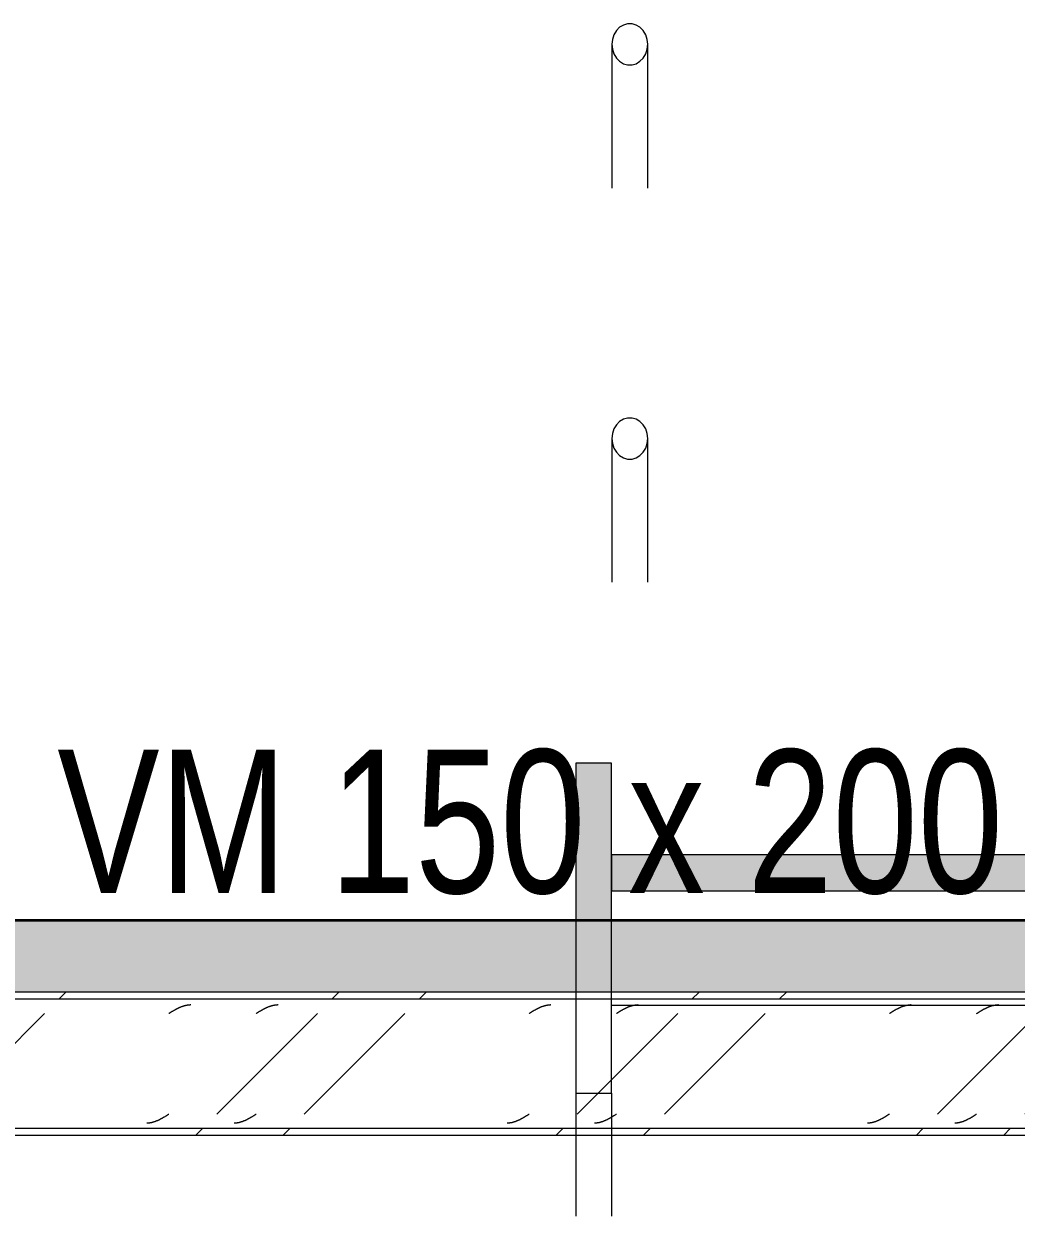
# Model space of a CAD drawing. Header units: centimetres. Extents: x -7221 to 15977, y -285 to 1507.
# Drawn here: x -6705.6 to -6567.1, y 347.6 to 513.9 of the extents above; entities that cross this region are included whole.
import ezdxf

# ---------------------------------------------------------------- set-up
doc = ezdxf.new("R2010")
doc.units = ezdxf.units.CM
for name, color, linetype, lineweight in [('A-FLOR', 7, 'Continuous', 9), ('A-FLOR-HRAL', 7, 'Continuous', 9), ('A-FLOR-PATT', 7, 'Continuous', 35), ('S-BEAM', 7, 'Continuous', 9), ('S-BEAM-IDEN', 7, 'Continuous', 18), ('S-STRS', 7, 'Continuous', 9)]:
    doc.layers.add(name, color=color, linetype=linetype, lineweight=lineweight)
doc.styles.add('Century Gothic', font='GOTHIC.TTF', dxfattribs={"width": 0.8, "height": 20})
pattern_1 = [(45, (0, 0), (-25.14472, 25.14472), []), (45, (0, 38.1), (-25.14472, 25.14472), [])]

# ---------------------------------------------------------------- blocks, each defined once
blk = doc.blocks.new('Railing - Railing-1765349-Elevación Eje 10')
at = {"layer": 'A-FLOR-HRAL', "color": 254, "true_color": 0xcccccc}
for p, q in [((-6623.55, 511.09), (-6623.55, 491.04)), ((-6618.55, 491.04), (-6618.55, 511.09)), ((-6623.55, 456.09), (-6623.55, 436.04)), ((-6618.55, 436.04), (-6618.55, 456.09))]:
    blk.add_line(p, q, dxfattribs=at)
at = {"layer": 'A-FLOR-HRAL', "color": 254, "true_color": 0xcccccc, "flags": 128}
for points in [[(-6618.55, 511.09), (-6618.62, 511.78), (-6618.83, 512.43), (-6619.17, 513), (-6619.63, 513.46), (-6620.16, 513.78), (-6620.74, 513.95), (-6621.35, 513.95), (-6621.93, 513.78), (-6622.47, 513.46), (-6622.92, 513), (-6623.26, 512.43), (-6623.47, 511.78), (-6623.55, 511.09)], [(-6623.55, 511.09), (-6623.47, 510.4), (-6623.26, 509.75), (-6622.92, 509.18), (-6622.47, 508.72), (-6621.93, 508.39), (-6621.35, 508.23), (-6620.74, 508.23), (-6620.16, 508.39), (-6619.63, 508.72), (-6619.17, 509.18), (-6618.83, 509.75), (-6618.62, 510.4), (-6618.55, 511.09)], [(-6618.55, 456.09), (-6618.62, 456.78), (-6618.83, 457.43), (-6619.17, 458), (-6619.63, 458.46), (-6620.16, 458.78), (-6620.74, 458.95), (-6621.35, 458.95), (-6621.93, 458.78), (-6622.47, 458.46), (-6622.92, 458), (-6623.26, 457.43), (-6623.47, 456.78), (-6623.55, 456.09)], [(-6623.55, 456.09), (-6623.47, 455.4), (-6623.26, 454.75), (-6622.92, 454.18), (-6622.47, 453.72), (-6621.93, 453.39), (-6621.35, 453.23), (-6620.74, 453.23), (-6620.16, 453.39), (-6619.63, 453.72), (-6619.17, 454.18), (-6618.83, 454.75), (-6618.62, 455.4), (-6618.55, 456.09)]]:
    blk.add_lwpolyline(points, dxfattribs=at)
blk = doc.blocks.new('PQ_RVR_ARQ-01_ZZ_ZZ_MO_T_A_rvt-1-Elevación Eje 10')
at = {"layer": 'S-STRS', "true_color": 0xeaeaea}
blk.add_hatch(color=254, dxfattribs=at).paths.add_polyline_path([(-6623.59, 388.86), (-6623.59, 410.82), (-6628.59, 410.82), (-6628.59, 388.86)])
at = {"layer": 'S-STRS', "lineweight": 5, "true_color": 0xeaeaea}
blk.add_hatch(color=254, dxfattribs=at).paths.add_polyline_path([(-6481.12, 393), (-6463.6, 393), (-6463.6, 398), (-6623.59, 398), (-6623.59, 393), (-6550.3, 393)])
at = {"layer": 'S-STRS', "color": 254, "true_color": 0xcccccc}
for p, q in [((-6623.59, 410.82), (-6628.59, 410.82)), ((-6628.59, 410.82), (-6628.59, 364.75)), ((-6623.59, 364.75), (-6623.59, 410.82)), ((-6463.6, 398), (-6623.59, 398)), ((-6623.59, 398), (-6623.59, 393)), ((-6623.59, 393), (-6463.6, 393)), ((-6463.6, 377), (-6623.59, 377)), ((-6628.59, 364.75), (-6623.59, 364.75)), ((-6628.59, 364.75), (-6628.59, 347.6)), ((-6623.59, 364.75), (-6623.59, 347.6))]:
    blk.add_line(p, q, dxfattribs=at)
at = {"layer": 'A-FLOR-HRAL', "color": 254, "lineweight": 70, "true_color": 0xdadada}
blk.add_blockref('Railing - Railing-1765349-Elevación Eje 10', (0, 0), dxfattribs=at)
blk = doc.blocks.new('FP_10-Elevación Eje 10')
at = {"layer": 'S-BEAM', "color": 9, "true_color": 0xc0c0c0}
for p, q in [((-6687, 360.95), (-6686.95, 360.97)), ((-6686.95, 360.97), (-6686.9, 360.99)), ((-6686.9, 360.99), (-6686.86, 361.01)), ((-6686.86, 361.01), (-6686.81, 361.04)), ((-6686.81, 361.04), (-6686.76, 361.06)), ((-6686.76, 361.06), (-6686.71, 361.08)), ((-6686.71, 361.08), (-6686.66, 361.11)), ((-6686.66, 361.11), (-6686.61, 361.13)), ((-6686.61, 361.13), (-6686.56, 361.16)), ((-6686.56, 361.16), (-6686.52, 361.18)), ((-6686.52, 361.18), (-6686.47, 361.21)), ((-6686.47, 361.21), (-6686.42, 361.23)), ((-6686.42, 361.23), (-6686.37, 361.26)), ((-6686.37, 361.26), (-6686.32, 361.29)), ((-6686.32, 361.29), (-6686.27, 361.31)), ((-6686.27, 361.31), (-6686.22, 361.34)), ((-6686.22, 361.34), (-6686.18, 361.37)), ((-6686.18, 361.37), (-6686.13, 361.4)), ((-6686.13, 361.4), (-6686.08, 361.42)), ((-6686.08, 361.42), (-6686.03, 361.45)), ((-6686.03, 361.45), (-6685.98, 361.48)), ((-6685.98, 361.48), (-6685.93, 361.51)), ((-6685.93, 361.51), (-6685.88, 361.54)), ((-6685.88, 361.54), (-6685.84, 361.57)), ((-6685.84, 361.57), (-6685.79, 361.6)), ((-6685.79, 361.6), (-6685.74, 361.63)), ((-6685.74, 361.63), (-6685.69, 361.66)), ((-6685.69, 361.66), (-6685.64, 361.69)), ((-6685.64, 361.69), (-6685.59, 361.72)), ((-6685.59, 361.72), (-6685.54, 361.75)), ((-6685.54, 361.75), (-6685.5, 361.78)), ((-6685.5, 361.78), (-6685.45, 361.81)), ((-6685.45, 361.81), (-6685.4, 361.84)), ((-6674.81, 360.95), (-6674.76, 360.97)), ((-6674.76, 360.97), (-6674.72, 360.99)), ((-6674.72, 360.99), (-6674.67, 361.01)), ((-6674.67, 361.01), (-6674.62, 361.04)), ((-6674.62, 361.04), (-6674.57, 361.06)), ((-6674.57, 361.06), (-6674.52, 361.08)), ((-6674.52, 361.08), (-6674.47, 361.11)), ((-6674.47, 361.11), (-6674.42, 361.13)), ((-6674.42, 361.13), (-6674.38, 361.16)), ((-6674.38, 361.16), (-6674.33, 361.18)), ((-6674.33, 361.18), (-6674.28, 361.21)), ((-6674.28, 361.21), (-6674.23, 361.23)), ((-6674.23, 361.23), (-6674.18, 361.26)), ((-6674.18, 361.26), (-6674.13, 361.29)), ((-6674.13, 361.29), (-6674.08, 361.31)), ((-6674.08, 361.31), (-6674.03, 361.34)), ((-6674.03, 361.34), (-6673.99, 361.37)), ((-6673.99, 361.37), (-6673.94, 361.4)), ((-6673.94, 361.4), (-6673.89, 361.42)), ((-6673.89, 361.42), (-6673.84, 361.45)), ((-6673.84, 361.45), (-6673.79, 361.48)), ((-6673.79, 361.48), (-6673.74, 361.51)), ((-6673.74, 361.51), (-6673.69, 361.54)), ((-6673.69, 361.54), (-6673.65, 361.57)), ((-6673.65, 361.57), (-6673.6, 361.6)), ((-6673.6, 361.6), (-6673.55, 361.63)), ((-6673.55, 361.63), (-6673.5, 361.66)), ((-6673.5, 361.66), (-6673.45, 361.69)), ((-6673.45, 361.69), (-6673.4, 361.72)), ((-6673.4, 361.72), (-6673.35, 361.75)), ((-6673.35, 361.75), (-6673.31, 361.78)), ((-6673.31, 361.78), (-6673.26, 361.81)), ((-6673.26, 361.81), (-6673.21, 361.84)), ((-6636.71, 360.95), (-6636.66, 360.97)), ((-6636.66, 360.97), (-6636.62, 360.99)), ((-6636.62, 360.99), (-6636.57, 361.01)), ((-6636.57, 361.01), (-6636.52, 361.04)), ((-6636.52, 361.04), (-6636.47, 361.06)), ((-6636.47, 361.06), (-6636.42, 361.08)), ((-6636.42, 361.08), (-6636.37, 361.11)), ((-6636.37, 361.11), (-6636.32, 361.13)), ((-6636.32, 361.13), (-6636.28, 361.16)), ((-6636.28, 361.16), (-6636.23, 361.18)), ((-6636.23, 361.18), (-6636.18, 361.21)), ((-6636.18, 361.21), (-6636.13, 361.23)), ((-6636.13, 361.23), (-6636.08, 361.26)), ((-6636.08, 361.26), (-6636.03, 361.29)), ((-6636.03, 361.29), (-6635.98, 361.31)), ((-6635.98, 361.31), (-6635.93, 361.34)), ((-6635.93, 361.34), (-6635.89, 361.37)), ((-6635.89, 361.37), (-6635.84, 361.4)), ((-6635.84, 361.4), (-6635.79, 361.42)), ((-6635.79, 361.42), (-6635.74, 361.45)), ((-6635.74, 361.45), (-6635.69, 361.48)), ((-6635.69, 361.48), (-6635.64, 361.51)), ((-6635.64, 361.51), (-6635.59, 361.54)), ((-6635.59, 361.54), (-6635.55, 361.57)), ((-6635.55, 361.57), (-6635.5, 361.6)), ((-6635.5, 361.6), (-6635.45, 361.63)), ((-6635.45, 361.63), (-6635.4, 361.66)), ((-6635.4, 361.66), (-6635.35, 361.69)), ((-6635.35, 361.69), (-6635.3, 361.72)), ((-6635.3, 361.72), (-6635.25, 361.75)), ((-6635.25, 361.75), (-6635.21, 361.78)), ((-6635.21, 361.78), (-6635.16, 361.81)), ((-6635.16, 361.81), (-6635.11, 361.84)), ((-6624.52, 360.95), (-6624.47, 360.97)), ((-6624.47, 360.97), (-6624.43, 360.99)), ((-6624.43, 360.99), (-6624.38, 361.01)), ((-6624.38, 361.01), (-6624.33, 361.04)), ((-6624.33, 361.04), (-6624.28, 361.06)), ((-6624.28, 361.06), (-6624.23, 361.08)), ((-6624.23, 361.08), (-6624.18, 361.11)), ((-6624.18, 361.11), (-6624.13, 361.13)), ((-6624.13, 361.13), (-6624.09, 361.16)), ((-6624.09, 361.16), (-6624.04, 361.18)), ((-6624.04, 361.18), (-6623.99, 361.21)), ((-6623.99, 361.21), (-6623.94, 361.23)), ((-6623.94, 361.23), (-6623.89, 361.26)), ((-6623.89, 361.26), (-6623.84, 361.29)), ((-6623.84, 361.29), (-6623.79, 361.31)), ((-6623.79, 361.31), (-6623.75, 361.34)), ((-6623.75, 361.34), (-6623.7, 361.37)), ((-6623.7, 361.37), (-6623.65, 361.4)), ((-6623.65, 361.4), (-6623.6, 361.42)), ((-6623.6, 361.42), (-6623.55, 361.45)), ((-6623.55, 361.45), (-6623.5, 361.48)), ((-6623.5, 361.48), (-6623.45, 361.51)), ((-6623.45, 361.51), (-6623.41, 361.54)), ((-6623.41, 361.54), (-6623.36, 361.57)), ((-6623.36, 361.57), (-6623.31, 361.6)), ((-6623.31, 361.6), (-6623.26, 361.63)), ((-6623.26, 361.63), (-6623.21, 361.66)), ((-6623.21, 361.66), (-6623.16, 361.69)), ((-6623.16, 361.69), (-6623.11, 361.72)), ((-6623.11, 361.72), (-6623.07, 361.75)), ((-6623.07, 361.75), (-6623.02, 361.78)), ((-6623.02, 361.78), (-6622.97, 361.81)), ((-6622.97, 361.81), (-6622.92, 361.84)), ((-6586.42, 360.95), (-6586.37, 360.97)), ((-6586.37, 360.97), (-6586.33, 360.99)), ((-6586.33, 360.99), (-6586.28, 361.01)), ((-6586.28, 361.01), (-6586.23, 361.04)), ((-6586.23, 361.04), (-6586.18, 361.06)), ((-6586.18, 361.06), (-6586.13, 361.08)), ((-6586.13, 361.08), (-6586.08, 361.11)), ((-6586.08, 361.11), (-6586.03, 361.13)), ((-6586.03, 361.13), (-6585.99, 361.16)), ((-6585.99, 361.16), (-6585.94, 361.18)), ((-6585.94, 361.18), (-6585.89, 361.21)), ((-6585.89, 361.21), (-6585.84, 361.23)), ((-6585.84, 361.23), (-6585.79, 361.26)), ((-6585.79, 361.26), (-6585.74, 361.29)), ((-6585.74, 361.29), (-6585.69, 361.31)), ((-6585.69, 361.31), (-6585.65, 361.34)), ((-6585.65, 361.34), (-6585.6, 361.37)), ((-6585.6, 361.37), (-6585.55, 361.4)), ((-6585.55, 361.4), (-6585.5, 361.42)), ((-6585.5, 361.42), (-6585.45, 361.45)), ((-6585.45, 361.45), (-6585.4, 361.48)), ((-6585.4, 361.48), (-6585.35, 361.51)), ((-6585.35, 361.51), (-6585.31, 361.54)), ((-6585.31, 361.54), (-6585.26, 361.57)), ((-6585.26, 361.57), (-6585.21, 361.6)), ((-6585.21, 361.6), (-6585.16, 361.63)), ((-6585.16, 361.63), (-6585.11, 361.66)), ((-6585.11, 361.66), (-6585.06, 361.69)), ((-6585.06, 361.69), (-6585.01, 361.72)), ((-6585.01, 361.72), (-6584.97, 361.75)), ((-6584.97, 361.75), (-6584.92, 361.78)), ((-6584.92, 361.78), (-6584.87, 361.81)), ((-6584.87, 361.81), (-6584.82, 361.84)), ((-6574.23, 360.95), (-6574.18, 360.97)), ((-6574.18, 360.97), (-6574.14, 360.99)), ((-6574.14, 360.99), (-6574.09, 361.01)), ((-6574.09, 361.01), (-6574.04, 361.04)), ((-6574.04, 361.04), (-6573.99, 361.06)), ((-6573.99, 361.06), (-6573.94, 361.08)), ((-6573.94, 361.08), (-6573.89, 361.11)), ((-6573.89, 361.11), (-6573.84, 361.13)), ((-6573.84, 361.13), (-6573.8, 361.16)), ((-6573.8, 361.16), (-6573.75, 361.18)), ((-6573.75, 361.18), (-6573.7, 361.21)), ((-6573.7, 361.21), (-6573.65, 361.23)), ((-6573.65, 361.23), (-6573.6, 361.26)), ((-6573.6, 361.26), (-6573.55, 361.29)), ((-6573.55, 361.29), (-6573.5, 361.31)), ((-6573.5, 361.31), (-6573.46, 361.34)), ((-6573.46, 361.34), (-6573.41, 361.37)), ((-6573.41, 361.37), (-6573.36, 361.4)), ((-6573.36, 361.4), (-6573.31, 361.42)), ((-6573.31, 361.42), (-6573.26, 361.45)), ((-6573.26, 361.45), (-6573.21, 361.48)), ((-6573.21, 361.48), (-6573.16, 361.51)), ((-6573.16, 361.51), (-6573.12, 361.54)), ((-6573.12, 361.54), (-6573.07, 361.57)), ((-6573.07, 361.57), (-6573.02, 361.6)), ((-6573.02, 361.6), (-6572.97, 361.63)), ((-6572.97, 361.63), (-6572.92, 361.66)), ((-6572.92, 361.66), (-6572.87, 361.69)), ((-6572.87, 361.69), (-6572.82, 361.72)), ((-6572.82, 361.72), (-6572.78, 361.75)), ((-6572.78, 361.75), (-6572.73, 361.78)), ((-6572.73, 361.78), (-6572.68, 361.81)), ((-6572.68, 361.81), (-6572.63, 361.84)), ((-6688.46, 360.61), (-6688.41, 360.61)), ((-6688.41, 360.61), (-6688.36, 360.61)), ((-6688.36, 360.61), (-6688.31, 360.62)), ((-6688.31, 360.62), (-6688.27, 360.62)), ((-6688.27, 360.62), (-6688.22, 360.62)), ((-6688.22, 360.62), (-6688.17, 360.63)), ((-6688.17, 360.63), (-6688.12, 360.63)), ((-6688.12, 360.63), (-6688.07, 360.64)), ((-6688.07, 360.64), (-6688.02, 360.65)), ((-6688.02, 360.65), (-6687.97, 360.65)), ((-6687.97, 360.65), (-6687.93, 360.66)), ((-6687.93, 360.66), (-6687.88, 360.67)), ((-6687.88, 360.67), (-6687.83, 360.68)), ((-6687.83, 360.68), (-6687.78, 360.69)), ((-6687.78, 360.69), (-6687.73, 360.7)), ((-6687.73, 360.7), (-6687.68, 360.72)), ((-6687.68, 360.72), (-6687.63, 360.73)), ((-6687.63, 360.73), (-6687.58, 360.74)), ((-6687.58, 360.74), (-6687.54, 360.76)), ((-6687.54, 360.76), (-6687.49, 360.77)), ((-6687.49, 360.77), (-6687.44, 360.79)), ((-6687.44, 360.79), (-6687.39, 360.8)), ((-6687.39, 360.8), (-6687.34, 360.82)), ((-6687.34, 360.82), (-6687.29, 360.83)), ((-6687.29, 360.83), (-6687.24, 360.85)), ((-6687.24, 360.85), (-6687.2, 360.87)), ((-6687.2, 360.87), (-6687.15, 360.89)), ((-6687.15, 360.89), (-6687.1, 360.91)), ((-6687.1, 360.91), (-6687.05, 360.93)), ((-6687.05, 360.93), (-6687, 360.95)), ((-6676.27, 360.61), (-6676.22, 360.61)), ((-6676.22, 360.61), (-6676.17, 360.61)), ((-6676.17, 360.61), (-6676.12, 360.62)), ((-6676.12, 360.62), (-6676.08, 360.62)), ((-6676.08, 360.62), (-6676.03, 360.62)), ((-6676.03, 360.62), (-6675.98, 360.63)), ((-6675.98, 360.63), (-6675.93, 360.63)), ((-6675.93, 360.63), (-6675.88, 360.64)), ((-6675.88, 360.64), (-6675.83, 360.65)), ((-6675.83, 360.65), (-6675.78, 360.65)), ((-6675.78, 360.65), (-6675.74, 360.66)), ((-6675.74, 360.66), (-6675.69, 360.67)), ((-6675.69, 360.67), (-6675.64, 360.68)), ((-6675.64, 360.68), (-6675.59, 360.69)), ((-6675.59, 360.69), (-6675.54, 360.7)), ((-6675.54, 360.7), (-6675.49, 360.72)), ((-6675.49, 360.72), (-6675.44, 360.73)), ((-6675.44, 360.73), (-6675.4, 360.74)), ((-6675.4, 360.74), (-6675.35, 360.76)), ((-6675.35, 360.76), (-6675.3, 360.77)), ((-6675.3, 360.77), (-6675.25, 360.79)), ((-6675.25, 360.79), (-6675.2, 360.8)), ((-6675.2, 360.8), (-6675.15, 360.82)), ((-6675.15, 360.82), (-6675.1, 360.83)), ((-6675.1, 360.83), (-6675.06, 360.85)), ((-6675.06, 360.85), (-6675.01, 360.87)), ((-6675.01, 360.87), (-6674.96, 360.89)), ((-6674.96, 360.89), (-6674.91, 360.91)), ((-6674.91, 360.91), (-6674.86, 360.93)), ((-6674.86, 360.93), (-6674.81, 360.95)), ((-6638.17, 360.61), (-6638.12, 360.61)), ((-6638.12, 360.61), (-6638.07, 360.61)), ((-6638.07, 360.61), (-6638.02, 360.62)), ((-6638.02, 360.62), (-6637.98, 360.62)), ((-6637.98, 360.62), (-6637.93, 360.62)), ((-6637.93, 360.62), (-6637.88, 360.63)), ((-6637.88, 360.63), (-6637.83, 360.63)), ((-6637.83, 360.63), (-6637.78, 360.64)), ((-6637.78, 360.64), (-6637.73, 360.65)), ((-6637.73, 360.65), (-6637.68, 360.65)), ((-6637.68, 360.65), (-6637.64, 360.66)), ((-6637.64, 360.66), (-6637.59, 360.67)), ((-6637.59, 360.67), (-6637.54, 360.68)), ((-6637.54, 360.68), (-6637.49, 360.69)), ((-6637.49, 360.69), (-6637.44, 360.7)), ((-6637.44, 360.7), (-6637.39, 360.72)), ((-6637.39, 360.72), (-6637.34, 360.73)), ((-6637.34, 360.73), (-6637.3, 360.74)), ((-6637.3, 360.74), (-6637.25, 360.76)), ((-6637.25, 360.76), (-6637.2, 360.77)), ((-6637.2, 360.77), (-6637.15, 360.79)), ((-6637.15, 360.79), (-6637.1, 360.8)), ((-6637.1, 360.8), (-6637.05, 360.82)), ((-6637.05, 360.82), (-6637, 360.83)), ((-6637, 360.83), (-6636.96, 360.85)), ((-6636.96, 360.85), (-6636.91, 360.87)), ((-6636.91, 360.87), (-6636.86, 360.89)), ((-6636.86, 360.89), (-6636.81, 360.91)), ((-6636.81, 360.91), (-6636.76, 360.93)), ((-6636.76, 360.93), (-6636.71, 360.95)), ((-6625.98, 360.61), (-6625.93, 360.61)), ((-6625.93, 360.61), (-6625.88, 360.61)), ((-6625.88, 360.61), (-6625.84, 360.62)), ((-6625.84, 360.62), (-6625.79, 360.62)), ((-6625.79, 360.62), (-6625.74, 360.62)), ((-6625.74, 360.62), (-6625.69, 360.63)), ((-6625.69, 360.63), (-6625.64, 360.63)), ((-6625.64, 360.63), (-6625.59, 360.64)), ((-6625.59, 360.64), (-6625.54, 360.65)), ((-6625.54, 360.65), (-6625.49, 360.65)), ((-6625.49, 360.65), (-6625.45, 360.66)), ((-6625.45, 360.66), (-6625.4, 360.67)), ((-6625.4, 360.67), (-6625.35, 360.68)), ((-6625.35, 360.68), (-6625.3, 360.69)), ((-6625.3, 360.69), (-6625.25, 360.7)), ((-6625.25, 360.7), (-6625.2, 360.72)), ((-6625.2, 360.72), (-6625.15, 360.73)), ((-6625.15, 360.73), (-6625.11, 360.74)), ((-6625.11, 360.74), (-6625.06, 360.76)), ((-6625.06, 360.76), (-6625.01, 360.77)), ((-6625.01, 360.77), (-6624.96, 360.79)), ((-6624.96, 360.79), (-6624.91, 360.8)), ((-6624.91, 360.8), (-6624.86, 360.82)), ((-6624.86, 360.82), (-6624.81, 360.83)), ((-6624.81, 360.83), (-6624.77, 360.85)), ((-6624.77, 360.85), (-6624.72, 360.87)), ((-6624.72, 360.87), (-6624.67, 360.89)), ((-6624.67, 360.89), (-6624.62, 360.91)), ((-6624.62, 360.91), (-6624.57, 360.93)), ((-6624.57, 360.93), (-6624.52, 360.95)), ((-6587.88, 360.61), (-6587.83, 360.61)), ((-6587.83, 360.61), (-6587.78, 360.61)), ((-6587.78, 360.61), (-6587.74, 360.62)), ((-6587.74, 360.62), (-6587.69, 360.62)), ((-6587.69, 360.62), (-6587.64, 360.62)), ((-6587.64, 360.62), (-6587.59, 360.63)), ((-6587.59, 360.63), (-6587.54, 360.63)), ((-6587.54, 360.63), (-6587.49, 360.64)), ((-6587.49, 360.64), (-6587.44, 360.65)), ((-6587.44, 360.65), (-6587.39, 360.65)), ((-6587.39, 360.65), (-6587.35, 360.66)), ((-6587.35, 360.66), (-6587.3, 360.67)), ((-6587.3, 360.67), (-6587.25, 360.68)), ((-6587.25, 360.68), (-6587.2, 360.69)), ((-6587.2, 360.69), (-6587.15, 360.7)), ((-6587.15, 360.7), (-6587.1, 360.72)), ((-6587.1, 360.72), (-6587.05, 360.73)), ((-6587.05, 360.73), (-6587.01, 360.74)), ((-6587.01, 360.74), (-6586.96, 360.76)), ((-6586.96, 360.76), (-6586.91, 360.77)), ((-6586.91, 360.77), (-6586.86, 360.79)), ((-6586.86, 360.79), (-6586.81, 360.8)), ((-6586.81, 360.8), (-6586.76, 360.82)), ((-6586.76, 360.82), (-6586.71, 360.83)), ((-6586.71, 360.83), (-6586.67, 360.85)), ((-6586.67, 360.85), (-6586.62, 360.87)), ((-6586.62, 360.87), (-6586.57, 360.89)), ((-6586.57, 360.89), (-6586.52, 360.91)), ((-6586.52, 360.91), (-6586.47, 360.93)), ((-6586.47, 360.93), (-6586.42, 360.95)), ((-6575.69, 360.61), (-6575.64, 360.61)), ((-6575.64, 360.61), (-6575.59, 360.61)), ((-6575.59, 360.61), (-6575.55, 360.62)), ((-6575.55, 360.62), (-6575.5, 360.62)), ((-6575.5, 360.62), (-6575.45, 360.62)), ((-6575.45, 360.62), (-6575.4, 360.63)), ((-6575.4, 360.63), (-6575.35, 360.63)), ((-6575.35, 360.63), (-6575.3, 360.64)), ((-6575.3, 360.64), (-6575.25, 360.65)), ((-6575.25, 360.65), (-6575.21, 360.65)), ((-6575.21, 360.65), (-6575.16, 360.66)), ((-6575.16, 360.66), (-6575.11, 360.67)), ((-6575.11, 360.67), (-6575.06, 360.68)), ((-6575.06, 360.68), (-6575.01, 360.69)), ((-6575.01, 360.69), (-6574.96, 360.7)), ((-6574.96, 360.7), (-6574.91, 360.72)), ((-6574.91, 360.72), (-6574.87, 360.73)), ((-6574.87, 360.73), (-6574.82, 360.74)), ((-6574.82, 360.74), (-6574.77, 360.76)), ((-6574.77, 360.76), (-6574.72, 360.77)), ((-6574.72, 360.77), (-6574.67, 360.79)), ((-6574.67, 360.79), (-6574.62, 360.8)), ((-6574.62, 360.8), (-6574.57, 360.82)), ((-6574.57, 360.82), (-6574.53, 360.83)), ((-6574.53, 360.83), (-6574.48, 360.85)), ((-6574.48, 360.85), (-6574.43, 360.87)), ((-6574.43, 360.87), (-6574.38, 360.89)), ((-6574.38, 360.89), (-6574.33, 360.91)), ((-6574.33, 360.91), (-6574.28, 360.93)), ((-6574.28, 360.93), (-6574.23, 360.95))]:
    blk.add_line(p, q, dxfattribs=at)
blk = doc.blocks.new('FP_11-Elevación Eje 10')
at = {"layer": 'S-BEAM', "color": 9, "true_color": 0xc0c0c0}
for p, q in [((-6685.35, 375.91), (-6685.3, 375.94)), ((-6685.3, 375.94), (-6685.25, 375.97)), ((-6685.25, 375.97), (-6685.2, 376)), ((-6685.2, 376), (-6685.15, 376.03)), ((-6685.15, 376.03), (-6685.11, 376.06)), ((-6685.11, 376.06), (-6685.06, 376.09)), ((-6685.06, 376.09), (-6685.01, 376.12)), ((-6685.01, 376.12), (-6684.96, 376.15)), ((-6684.96, 376.15), (-6684.91, 376.18)), ((-6684.91, 376.18), (-6684.86, 376.21)), ((-6684.86, 376.21), (-6684.81, 376.24)), ((-6684.81, 376.24), (-6684.77, 376.26)), ((-6684.77, 376.26), (-6684.72, 376.29)), ((-6684.72, 376.29), (-6684.67, 376.32)), ((-6684.67, 376.32), (-6684.62, 376.35)), ((-6684.62, 376.35), (-6684.57, 376.38)), ((-6684.57, 376.38), (-6684.52, 376.4)), ((-6684.52, 376.4), (-6684.47, 376.43)), ((-6684.47, 376.43), (-6684.43, 376.46)), ((-6684.43, 376.46), (-6684.38, 376.48)), ((-6684.38, 376.48), (-6684.33, 376.51)), ((-6684.33, 376.51), (-6684.28, 376.54)), ((-6684.28, 376.54), (-6684.23, 376.56)), ((-6684.23, 376.56), (-6684.18, 376.59)), ((-6684.18, 376.59), (-6684.13, 376.61)), ((-6684.13, 376.61), (-6684.09, 376.63)), ((-6684.09, 376.63), (-6684.04, 376.66)), ((-6684.04, 376.66), (-6683.99, 376.68)), ((-6683.99, 376.68), (-6683.94, 376.7)), ((-6683.94, 376.7), (-6683.89, 376.73)), ((-6683.89, 376.73), (-6683.84, 376.75)), ((-6683.84, 376.75), (-6683.79, 376.77)), ((-6683.79, 376.77), (-6683.75, 376.79)), ((-6683.75, 376.79), (-6683.7, 376.81)), ((-6683.7, 376.81), (-6683.65, 376.83)), ((-6683.65, 376.83), (-6683.6, 376.85)), ((-6683.6, 376.85), (-6683.55, 376.87)), ((-6683.55, 376.87), (-6683.5, 376.88)), ((-6683.5, 376.88), (-6683.45, 376.9)), ((-6683.45, 376.9), (-6683.41, 376.92)), ((-6683.41, 376.92), (-6683.36, 376.93)), ((-6683.36, 376.93), (-6683.31, 376.95)), ((-6683.31, 376.95), (-6683.26, 376.96)), ((-6683.26, 376.96), (-6683.21, 376.98)), ((-6683.21, 376.98), (-6683.16, 376.99)), ((-6683.16, 376.99), (-6683.11, 377)), ((-6683.11, 377), (-6683.07, 377.01)), ((-6683.07, 377.01), (-6683.02, 377.03)), ((-6683.02, 377.03), (-6682.97, 377.04)), ((-6682.97, 377.04), (-6682.92, 377.05)), ((-6682.92, 377.05), (-6682.87, 377.05)), ((-6682.87, 377.05), (-6682.82, 377.06)), ((-6682.82, 377.06), (-6682.77, 377.07)), ((-6682.77, 377.07), (-6682.72, 377.08)), ((-6682.72, 377.08), (-6682.68, 377.08)), ((-6682.68, 377.08), (-6682.63, 377.09)), ((-6682.63, 377.09), (-6682.58, 377.09)), ((-6682.58, 377.09), (-6682.53, 377.1)), ((-6682.53, 377.1), (-6682.48, 377.1)), ((-6682.48, 377.1), (-6682.43, 377.1)), ((-6682.43, 377.1), (-6682.38, 377.11)), ((-6682.38, 377.11), (-6682.34, 377.11)), ((-6673.16, 375.91), (-6673.11, 375.94)), ((-6673.11, 375.94), (-6673.06, 375.97)), ((-6673.06, 375.97), (-6673.01, 376)), ((-6673.01, 376), (-6672.97, 376.03)), ((-6672.97, 376.03), (-6672.92, 376.06)), ((-6672.92, 376.06), (-6672.87, 376.09)), ((-6672.87, 376.09), (-6672.82, 376.12)), ((-6672.82, 376.12), (-6672.77, 376.15)), ((-6672.77, 376.15), (-6672.72, 376.18)), ((-6672.72, 376.18), (-6672.67, 376.21)), ((-6672.67, 376.21), (-6672.63, 376.24)), ((-6672.63, 376.24), (-6672.58, 376.26)), ((-6672.58, 376.26), (-6672.53, 376.29)), ((-6672.53, 376.29), (-6672.48, 376.32)), ((-6672.48, 376.32), (-6672.43, 376.35)), ((-6672.43, 376.35), (-6672.38, 376.38)), ((-6672.38, 376.38), (-6672.33, 376.4)), ((-6672.33, 376.4), (-6672.28, 376.43)), ((-6672.28, 376.43), (-6672.24, 376.46)), ((-6672.24, 376.46), (-6672.19, 376.48)), ((-6672.19, 376.48), (-6672.14, 376.51)), ((-6672.14, 376.51), (-6672.09, 376.54)), ((-6672.09, 376.54), (-6672.04, 376.56)), ((-6672.04, 376.56), (-6671.99, 376.59)), ((-6671.99, 376.59), (-6671.94, 376.61)), ((-6671.94, 376.61), (-6671.9, 376.63)), ((-6671.9, 376.63), (-6671.85, 376.66)), ((-6671.85, 376.66), (-6671.8, 376.68)), ((-6671.8, 376.68), (-6671.75, 376.7)), ((-6671.75, 376.7), (-6671.7, 376.73)), ((-6671.7, 376.73), (-6671.65, 376.75)), ((-6671.65, 376.75), (-6671.6, 376.77)), ((-6671.6, 376.77), (-6671.56, 376.79)), ((-6671.56, 376.79), (-6671.51, 376.81)), ((-6671.51, 376.81), (-6671.46, 376.83)), ((-6671.46, 376.83), (-6671.41, 376.85)), ((-6671.41, 376.85), (-6671.36, 376.87)), ((-6671.36, 376.87), (-6671.31, 376.88)), ((-6671.31, 376.88), (-6671.26, 376.9)), ((-6671.26, 376.9), (-6671.22, 376.92)), ((-6671.22, 376.92), (-6671.17, 376.93)), ((-6671.17, 376.93), (-6671.12, 376.95)), ((-6671.12, 376.95), (-6671.07, 376.96)), ((-6671.07, 376.96), (-6671.02, 376.98)), ((-6671.02, 376.98), (-6670.97, 376.99)), ((-6670.97, 376.99), (-6670.92, 377)), ((-6670.92, 377), (-6670.88, 377.01)), ((-6670.88, 377.01), (-6670.83, 377.03)), ((-6670.83, 377.03), (-6670.78, 377.04)), ((-6670.78, 377.04), (-6670.73, 377.05)), ((-6670.73, 377.05), (-6670.68, 377.05)), ((-6670.68, 377.05), (-6670.63, 377.06)), ((-6670.63, 377.06), (-6670.58, 377.07)), ((-6670.58, 377.07), (-6670.54, 377.08)), ((-6670.54, 377.08), (-6670.49, 377.08)), ((-6670.49, 377.08), (-6670.44, 377.09)), ((-6670.44, 377.09), (-6670.39, 377.09)), ((-6670.39, 377.09), (-6670.34, 377.1)), ((-6670.34, 377.1), (-6670.29, 377.1)), ((-6670.29, 377.1), (-6670.24, 377.1)), ((-6670.24, 377.1), (-6670.2, 377.11)), ((-6670.2, 377.11), (-6670.15, 377.11)), ((-6635.06, 375.91), (-6635.01, 375.94)), ((-6635.01, 375.94), (-6634.96, 375.97)), ((-6634.96, 375.97), (-6634.91, 376)), ((-6634.91, 376), (-6634.87, 376.03)), ((-6634.87, 376.03), (-6634.82, 376.06)), ((-6634.82, 376.06), (-6634.77, 376.09)), ((-6634.77, 376.09), (-6634.72, 376.12)), ((-6634.72, 376.12), (-6634.67, 376.15)), ((-6634.67, 376.15), (-6634.62, 376.18)), ((-6634.62, 376.18), (-6634.57, 376.21)), ((-6634.57, 376.21), (-6634.53, 376.24)), ((-6634.53, 376.24), (-6634.48, 376.26)), ((-6634.48, 376.26), (-6634.43, 376.29)), ((-6634.43, 376.29), (-6634.38, 376.32)), ((-6634.38, 376.32), (-6634.33, 376.35)), ((-6634.33, 376.35), (-6634.28, 376.38)), ((-6634.28, 376.38), (-6634.23, 376.4)), ((-6634.23, 376.4), (-6634.18, 376.43)), ((-6634.18, 376.43), (-6634.14, 376.46)), ((-6634.14, 376.46), (-6634.09, 376.48)), ((-6634.09, 376.48), (-6634.04, 376.51)), ((-6634.04, 376.51), (-6633.99, 376.54)), ((-6633.99, 376.54), (-6633.94, 376.56)), ((-6633.94, 376.56), (-6633.89, 376.59)), ((-6633.89, 376.59), (-6633.84, 376.61)), ((-6633.84, 376.61), (-6633.8, 376.63)), ((-6633.8, 376.63), (-6633.75, 376.66)), ((-6633.75, 376.66), (-6633.7, 376.68)), ((-6633.7, 376.68), (-6633.65, 376.7)), ((-6633.65, 376.7), (-6633.6, 376.73)), ((-6633.6, 376.73), (-6633.55, 376.75)), ((-6633.55, 376.75), (-6633.5, 376.77)), ((-6633.5, 376.77), (-6633.46, 376.79)), ((-6633.46, 376.79), (-6633.41, 376.81)), ((-6633.41, 376.81), (-6633.36, 376.83)), ((-6633.36, 376.83), (-6633.31, 376.85)), ((-6633.31, 376.85), (-6633.26, 376.87)), ((-6633.26, 376.87), (-6633.21, 376.88)), ((-6633.21, 376.88), (-6633.16, 376.9)), ((-6633.16, 376.9), (-6633.12, 376.92)), ((-6633.12, 376.92), (-6633.07, 376.93)), ((-6633.07, 376.93), (-6633.02, 376.95)), ((-6633.02, 376.95), (-6632.97, 376.96)), ((-6632.97, 376.96), (-6632.92, 376.98)), ((-6632.92, 376.98), (-6632.87, 376.99)), ((-6632.87, 376.99), (-6632.82, 377)), ((-6632.82, 377), (-6632.78, 377.01)), ((-6632.78, 377.01), (-6632.73, 377.03)), ((-6632.73, 377.03), (-6632.68, 377.04)), ((-6632.68, 377.04), (-6632.63, 377.05)), ((-6632.63, 377.05), (-6632.58, 377.05)), ((-6632.58, 377.05), (-6632.53, 377.06)), ((-6632.53, 377.06), (-6632.48, 377.07)), ((-6632.48, 377.07), (-6632.44, 377.08)), ((-6632.44, 377.08), (-6632.39, 377.08)), ((-6632.39, 377.08), (-6632.34, 377.09)), ((-6632.34, 377.09), (-6632.29, 377.09)), ((-6632.29, 377.09), (-6632.24, 377.1)), ((-6632.24, 377.1), (-6632.19, 377.1)), ((-6632.19, 377.1), (-6632.14, 377.1)), ((-6632.14, 377.1), (-6632.1, 377.11)), ((-6632.1, 377.11), (-6632.05, 377.11)), ((-6622.87, 375.91), (-6622.82, 375.94)), ((-6622.82, 375.94), (-6622.77, 375.97)), ((-6622.77, 375.97), (-6622.72, 376)), ((-6622.72, 376), (-6622.68, 376.03)), ((-6622.68, 376.03), (-6622.63, 376.06)), ((-6622.63, 376.06), (-6622.58, 376.09)), ((-6622.58, 376.09), (-6622.53, 376.12)), ((-6622.53, 376.12), (-6622.48, 376.15)), ((-6622.48, 376.15), (-6622.43, 376.18)), ((-6622.43, 376.18), (-6622.38, 376.21)), ((-6622.38, 376.21), (-6622.34, 376.24)), ((-6622.34, 376.24), (-6622.29, 376.26)), ((-6622.29, 376.26), (-6622.24, 376.29)), ((-6622.24, 376.29), (-6622.19, 376.32)), ((-6622.19, 376.32), (-6622.14, 376.35)), ((-6622.14, 376.35), (-6622.09, 376.38)), ((-6622.09, 376.38), (-6622.04, 376.4)), ((-6622.04, 376.4), (-6622, 376.43)), ((-6622, 376.43), (-6621.95, 376.46)), ((-6621.95, 376.46), (-6621.9, 376.48)), ((-6621.9, 376.48), (-6621.85, 376.51)), ((-6621.85, 376.51), (-6621.8, 376.54)), ((-6621.8, 376.54), (-6621.75, 376.56)), ((-6621.75, 376.56), (-6621.7, 376.59)), ((-6621.7, 376.59), (-6621.66, 376.61)), ((-6621.66, 376.61), (-6621.61, 376.63)), ((-6621.61, 376.63), (-6621.56, 376.66)), ((-6621.56, 376.66), (-6621.51, 376.68)), ((-6621.51, 376.68), (-6621.46, 376.7)), ((-6621.46, 376.7), (-6621.41, 376.73)), ((-6621.41, 376.73), (-6621.36, 376.75)), ((-6621.36, 376.75), (-6621.32, 376.77)), ((-6621.32, 376.77), (-6621.27, 376.79)), ((-6621.27, 376.79), (-6621.22, 376.81)), ((-6621.22, 376.81), (-6621.17, 376.83)), ((-6621.17, 376.83), (-6621.12, 376.85)), ((-6621.12, 376.85), (-6621.07, 376.87)), ((-6621.07, 376.87), (-6621.02, 376.88)), ((-6621.02, 376.88), (-6620.97, 376.9)), ((-6620.97, 376.9), (-6620.93, 376.92)), ((-6620.93, 376.92), (-6620.88, 376.93)), ((-6620.88, 376.93), (-6620.83, 376.95)), ((-6620.83, 376.95), (-6620.78, 376.96)), ((-6620.78, 376.96), (-6620.73, 376.98)), ((-6620.73, 376.98), (-6620.68, 376.99)), ((-6620.68, 376.99), (-6620.63, 377)), ((-6620.63, 377), (-6620.59, 377.01)), ((-6620.59, 377.01), (-6620.54, 377.03)), ((-6620.54, 377.03), (-6620.49, 377.04)), ((-6620.49, 377.04), (-6620.44, 377.05)), ((-6620.44, 377.05), (-6620.39, 377.05)), ((-6620.39, 377.05), (-6620.34, 377.06)), ((-6620.34, 377.06), (-6620.29, 377.07)), ((-6620.29, 377.07), (-6620.25, 377.08)), ((-6620.25, 377.08), (-6620.2, 377.08)), ((-6620.2, 377.08), (-6620.15, 377.09)), ((-6620.15, 377.09), (-6620.1, 377.09)), ((-6620.1, 377.09), (-6620.05, 377.1)), ((-6620.05, 377.1), (-6620, 377.1)), ((-6620, 377.1), (-6619.95, 377.1)), ((-6619.95, 377.1), (-6619.91, 377.11)), ((-6619.91, 377.11), (-6619.86, 377.11)), ((-6584.77, 375.91), (-6584.72, 375.94)), ((-6584.72, 375.94), (-6584.67, 375.97)), ((-6584.67, 375.97), (-6584.62, 376)), ((-6584.62, 376), (-6584.58, 376.03)), ((-6584.58, 376.03), (-6584.53, 376.06)), ((-6584.53, 376.06), (-6584.48, 376.09)), ((-6584.48, 376.09), (-6584.43, 376.12)), ((-6584.43, 376.12), (-6584.38, 376.15)), ((-6584.38, 376.15), (-6584.33, 376.18)), ((-6584.33, 376.18), (-6584.28, 376.21)), ((-6584.28, 376.21), (-6584.24, 376.24)), ((-6584.24, 376.24), (-6584.19, 376.26)), ((-6584.19, 376.26), (-6584.14, 376.29)), ((-6584.14, 376.29), (-6584.09, 376.32)), ((-6584.09, 376.32), (-6584.04, 376.35)), ((-6584.04, 376.35), (-6583.99, 376.38)), ((-6583.99, 376.38), (-6583.94, 376.4)), ((-6583.94, 376.4), (-6583.9, 376.43)), ((-6583.9, 376.43), (-6583.85, 376.46)), ((-6583.85, 376.46), (-6583.8, 376.48)), ((-6583.8, 376.48), (-6583.75, 376.51)), ((-6583.75, 376.51), (-6583.7, 376.54)), ((-6583.7, 376.54), (-6583.65, 376.56)), ((-6583.65, 376.56), (-6583.6, 376.59)), ((-6583.6, 376.59), (-6583.56, 376.61)), ((-6583.56, 376.61), (-6583.51, 376.63)), ((-6583.51, 376.63), (-6583.46, 376.66)), ((-6583.46, 376.66), (-6583.41, 376.68)), ((-6583.41, 376.68), (-6583.36, 376.7)), ((-6583.36, 376.7), (-6583.31, 376.73)), ((-6583.31, 376.73), (-6583.26, 376.75)), ((-6583.26, 376.75), (-6583.22, 376.77)), ((-6583.22, 376.77), (-6583.17, 376.79)), ((-6583.17, 376.79), (-6583.12, 376.81)), ((-6583.12, 376.81), (-6583.07, 376.83)), ((-6583.07, 376.83), (-6583.02, 376.85)), ((-6583.02, 376.85), (-6582.97, 376.87)), ((-6582.97, 376.87), (-6582.92, 376.88)), ((-6582.92, 376.88), (-6582.87, 376.9)), ((-6582.87, 376.9), (-6582.83, 376.92)), ((-6582.83, 376.92), (-6582.78, 376.93)), ((-6582.78, 376.93), (-6582.73, 376.95)), ((-6582.73, 376.95), (-6582.68, 376.96)), ((-6582.68, 376.96), (-6582.63, 376.98)), ((-6582.63, 376.98), (-6582.58, 376.99)), ((-6582.58, 376.99), (-6582.53, 377)), ((-6582.53, 377), (-6582.49, 377.01)), ((-6582.49, 377.01), (-6582.44, 377.03)), ((-6582.44, 377.03), (-6582.39, 377.04)), ((-6582.39, 377.04), (-6582.34, 377.05)), ((-6582.34, 377.05), (-6582.29, 377.05)), ((-6582.29, 377.05), (-6582.24, 377.06)), ((-6582.24, 377.06), (-6582.19, 377.07)), ((-6582.19, 377.07), (-6582.15, 377.08)), ((-6582.15, 377.08), (-6582.1, 377.08)), ((-6582.1, 377.08), (-6582.05, 377.09)), ((-6582.05, 377.09), (-6582, 377.09)), ((-6582, 377.09), (-6581.95, 377.1)), ((-6581.95, 377.1), (-6581.9, 377.1)), ((-6581.9, 377.1), (-6581.85, 377.1)), ((-6581.85, 377.1), (-6581.81, 377.11)), ((-6581.81, 377.11), (-6581.76, 377.11)), ((-6572.58, 375.91), (-6572.53, 375.94)), ((-6572.53, 375.94), (-6572.48, 375.97)), ((-6572.48, 375.97), (-6572.43, 376)), ((-6572.43, 376), (-6572.39, 376.03)), ((-6572.39, 376.03), (-6572.34, 376.06)), ((-6572.34, 376.06), (-6572.29, 376.09)), ((-6572.29, 376.09), (-6572.24, 376.12)), ((-6572.24, 376.12), (-6572.19, 376.15)), ((-6572.19, 376.15), (-6572.14, 376.18)), ((-6572.14, 376.18), (-6572.09, 376.21)), ((-6572.09, 376.21), (-6572.05, 376.24)), ((-6572.05, 376.24), (-6572, 376.26)), ((-6572, 376.26), (-6571.95, 376.29)), ((-6571.95, 376.29), (-6571.9, 376.32)), ((-6571.9, 376.32), (-6571.85, 376.35)), ((-6571.85, 376.35), (-6571.8, 376.38)), ((-6571.8, 376.38), (-6571.75, 376.4)), ((-6571.75, 376.4), (-6571.71, 376.43)), ((-6571.71, 376.43), (-6571.66, 376.46)), ((-6571.66, 376.46), (-6571.61, 376.48)), ((-6571.61, 376.48), (-6571.56, 376.51)), ((-6571.56, 376.51), (-6571.51, 376.54)), ((-6571.51, 376.54), (-6571.46, 376.56)), ((-6571.46, 376.56), (-6571.41, 376.59)), ((-6571.41, 376.59), (-6571.37, 376.61)), ((-6571.37, 376.61), (-6571.32, 376.63)), ((-6571.32, 376.63), (-6571.27, 376.66)), ((-6571.27, 376.66), (-6571.22, 376.68)), ((-6571.22, 376.68), (-6571.17, 376.7)), ((-6571.17, 376.7), (-6571.12, 376.73)), ((-6571.12, 376.73), (-6571.07, 376.75)), ((-6571.07, 376.75), (-6571.03, 376.77)), ((-6571.03, 376.77), (-6570.98, 376.79)), ((-6570.98, 376.79), (-6570.93, 376.81)), ((-6570.93, 376.81), (-6570.88, 376.83)), ((-6570.88, 376.83), (-6570.83, 376.85)), ((-6570.83, 376.85), (-6570.78, 376.87)), ((-6570.78, 376.87), (-6570.73, 376.88)), ((-6570.73, 376.88), (-6570.69, 376.9)), ((-6570.69, 376.9), (-6570.64, 376.92)), ((-6570.64, 376.92), (-6570.59, 376.93)), ((-6570.59, 376.93), (-6570.54, 376.95)), ((-6570.54, 376.95), (-6570.49, 376.96)), ((-6570.49, 376.96), (-6570.44, 376.98)), ((-6570.44, 376.98), (-6570.39, 376.99)), ((-6570.39, 376.99), (-6570.35, 377)), ((-6570.35, 377), (-6570.3, 377.01)), ((-6570.3, 377.01), (-6570.25, 377.03)), ((-6570.25, 377.03), (-6570.2, 377.04)), ((-6570.2, 377.04), (-6570.15, 377.05)), ((-6570.15, 377.05), (-6570.1, 377.05)), ((-6570.1, 377.05), (-6570.05, 377.06)), ((-6570.05, 377.06), (-6570.01, 377.07)), ((-6570.01, 377.07), (-6569.96, 377.08)), ((-6569.96, 377.08), (-6569.91, 377.08)), ((-6569.91, 377.08), (-6569.86, 377.09)), ((-6569.86, 377.09), (-6569.81, 377.09)), ((-6569.81, 377.09), (-6569.76, 377.1)), ((-6569.76, 377.1), (-6569.71, 377.1)), ((-6569.71, 377.1), (-6569.66, 377.1)), ((-6569.66, 377.1), (-6569.62, 377.11)), ((-6569.62, 377.11), (-6569.57, 377.11)), ((-6685.4, 375.88), (-6685.35, 375.91)), ((-6673.21, 375.88), (-6673.16, 375.91)), ((-6635.11, 375.88), (-6635.06, 375.91)), ((-6622.92, 375.88), (-6622.87, 375.91)), ((-6584.82, 375.88), (-6584.77, 375.91)), ((-6572.63, 375.88), (-6572.58, 375.91))]:
    blk.add_line(p, q, dxfattribs=at)
blk = doc.blocks.new('M_W Shapes - 150 x 200-1837127-Elevación Eje 10')
at = {"layer": 'S-BEAM', "true_color": 0xc0c0c0}
h = blk.add_hatch(dxfattribs=at)
h.set_pattern_fill('FP_2', color=9, style=0, pattern_type=2)
h.set_pattern_definition(pattern_1)
h.paths.add_polyline_path([(-6688.67, 377.86), (-6460.45, 377.86), (-6460.45, 378.86), (-6793.93, 378.86), (-6793.93, 377.86), (-6757.85, 377.86)])
h = blk.add_hatch(dxfattribs=at)
h.set_pattern_fill('FP_2', color=9, style=0, pattern_type=2)
h.set_pattern_definition(pattern_1)
h.paths.add_polyline_path([(-6793.93, 361.84), (-6460.45, 361.84), (-6460.45, 375.88), (-6793.93, 375.88), (-6793.93, 374.53)])
h = blk.add_hatch(dxfattribs=at)
h.set_pattern_fill('FP_2', color=9, style=0, pattern_type=2)
h.set_pattern_definition(pattern_1)
h.paths.add_polyline_path([(-6688.67, 358.86), (-6460.45, 358.86), (-6460.45, 359.86), (-6793.93, 359.86), (-6793.93, 358.86), (-6757.85, 358.86)])
at = {"layer": 'S-BEAM'}
for p, q in [((-6460.45, 378.86), (-6793.93, 378.86)), ((-6460.45, 377.86), (-6793.93, 377.86)), ((-6793.93, 359.86), (-6460.45, 359.86)), ((-6460.45, 358.86), (-6793.93, 358.86))]:
    blk.add_line(p, q, dxfattribs=at)
for name in ['FP_11-Elevación Eje 10', 'FP_10-Elevación Eje 10']:
    blk.add_blockref(name, (0, 0), dxfattribs=at)

msp = doc.modelspace()

# ---------------------------------------------------------------- hatches: boundary and pattern name
at = {"layer": 'A-FLOR-PATT', "lineweight": 9, "true_color": 0x9a9a9a}
msp.add_hatch(color=253, dxfattribs=at).paths.add_polyline_path([(-6110.448, 378.859), (-6110.445, 378.859), (-6110.448, 388.859), (-6793.936, 388.859), (-6793.932, 378.859), (-6135.201, 378.859)])

# ---------------------------------------------------------------- linework, layer by layer
at = {"layer": 'A-FLOR', "lineweight": 35}
msp.add_line((-6110.445, 388.859), (-6793.936, 388.859), dxfattribs=at)

# ---------------------------------------------------------------- block references
at = {"lineweight": 5}
msp.add_blockref('PQ_RVR_ARQ-01_ZZ_ZZ_MO_T_A_rvt-1-Elevación Eje 10', (0, 0), dxfattribs=at)
at = {"layer": 'S-BEAM'}
msp.add_blockref('M_W Shapes - 150 x 200-1837127-Elevación Eje 10', (0, 0), dxfattribs=at)

# ---------------------------------------------------------------- texts
at = {"layer": 'S-BEAM-IDEN', "lineweight": 9, "insert": (-6700.965, 412.685), "char_height": 20, "width": 173.80585, "attachment_point": 1, "style": 'Century Gothic'}
msp.add_mtext('VM 150 x 200', dxfattribs=at)

doc.saveas('drawing.dxf')
